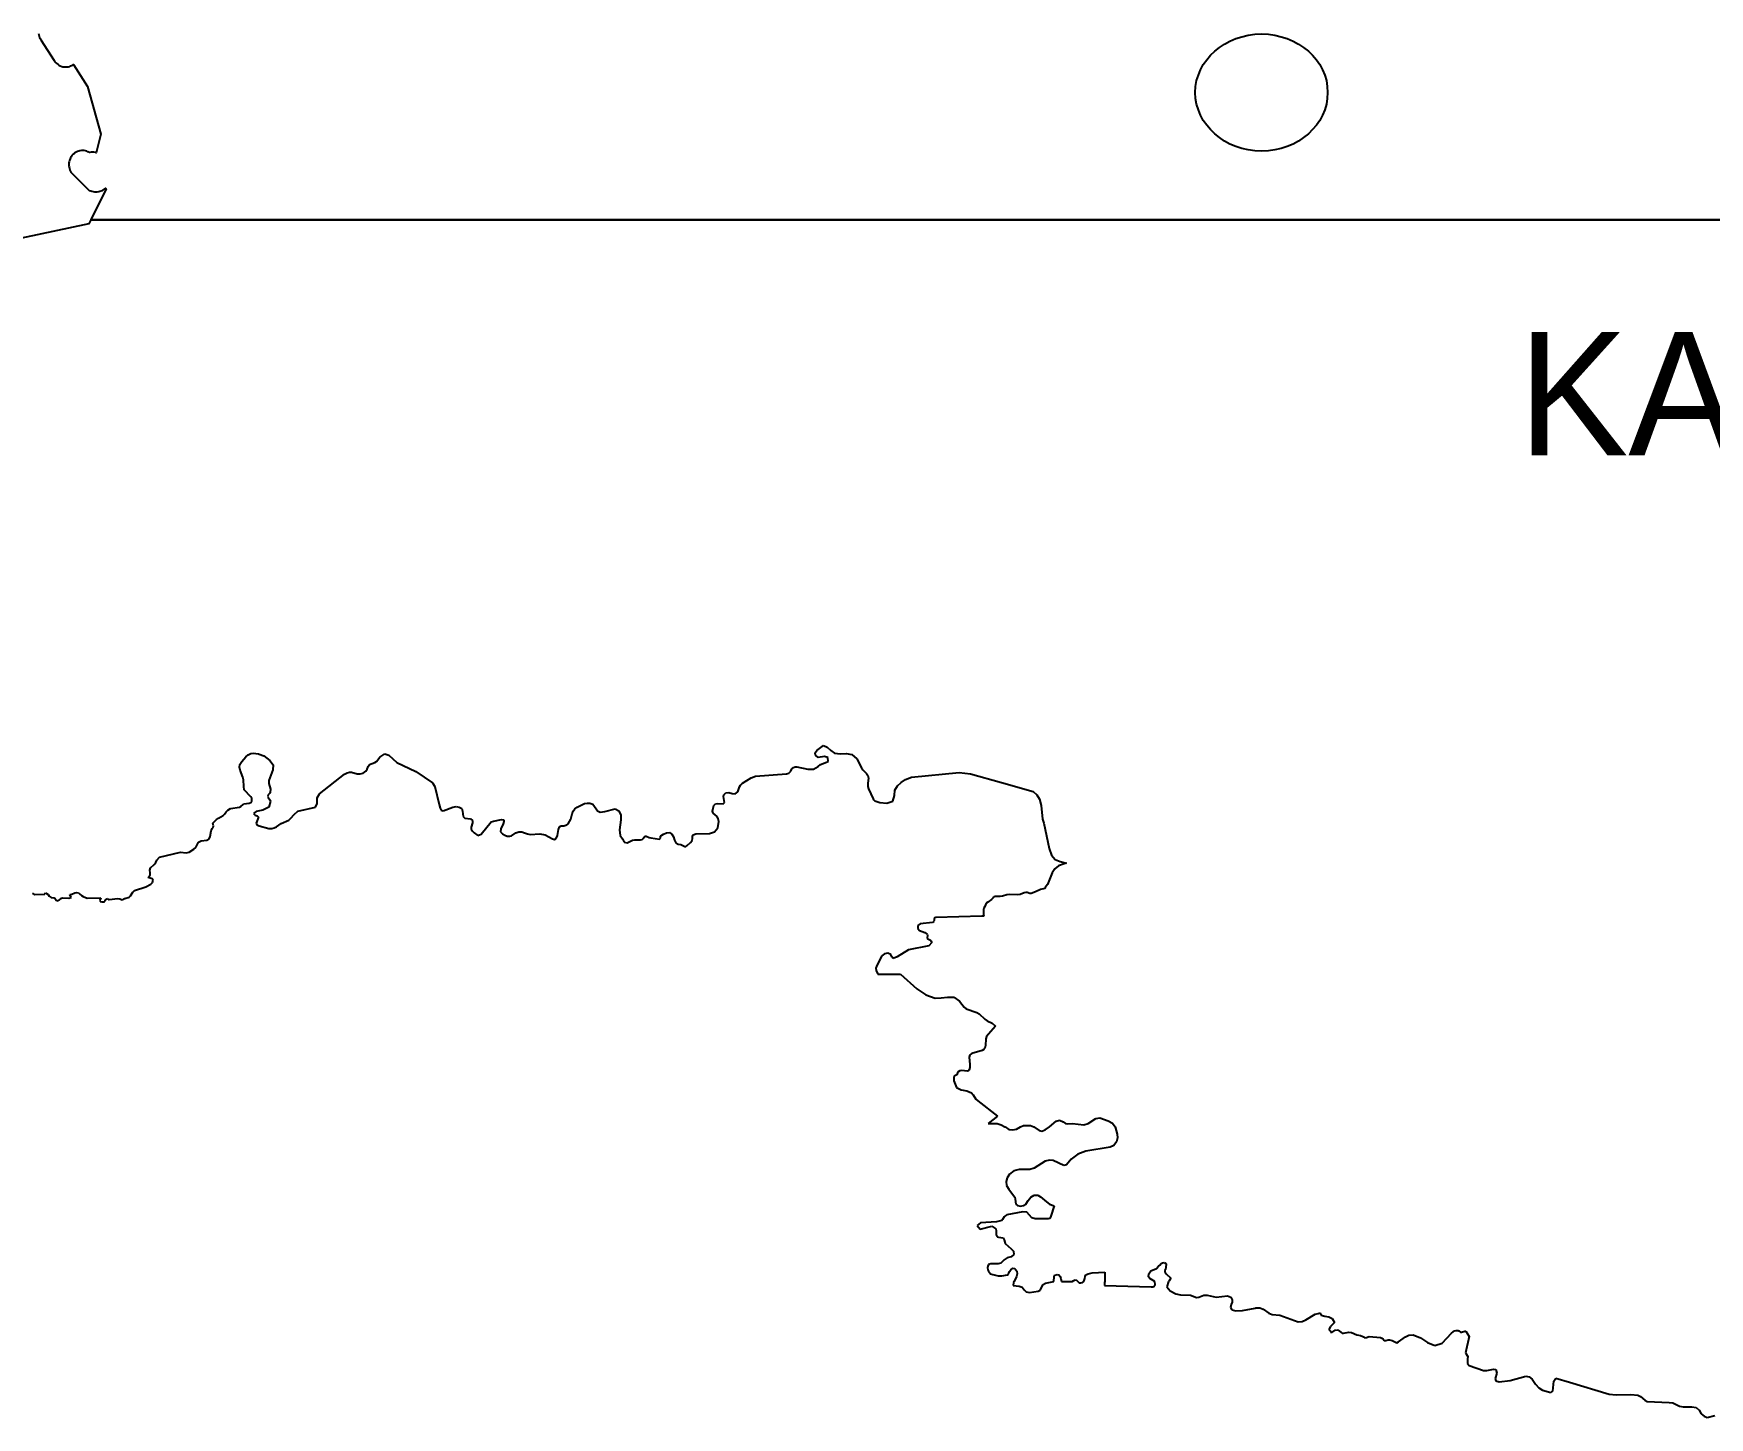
# Model space of a CAD drawing. Header units: metres. Extents: x 0 to 1325, y -1 to 773.
# Drawn here: x 856 to 910.3, y 161.2 to 206.1 of the extents above; entities that cross this region are included whole.
import ezdxf
from ezdxf.enums import TextEntityAlignment as Align

# ---------------------------------------------------------------- set-up
doc = ezdxf.new("R2010")
doc.units = ezdxf.units.M

msp = doc.modelspace()

# ---------------------------------------------------------------- linework, layer by layer
at = {"layer": 'CUT'}
for points in [[(856.13, 206.118), (856.14, 206.068), (856.15, 206.028), (856.16, 205.988), (856.18, 205.948), (856.2, 205.908), (856.63, 205.238), (856.66, 205.198), (856.69, 205.168), (856.72, 205.138), (856.76, 205.108), (856.79, 205.088), (856.83, 205.068), (856.88, 205.048), (856.92, 205.038), (856.96, 205.028), (857.01, 205.028), (857.05, 205.028), (857.1, 205.038), (857.14, 205.048), (857.18, 205.068), (857.22, 205.078), (857.26, 205.108), (857.72, 204.398), (858.15, 202.848), (858, 202.248), (857.97, 202.258), (857.92, 202.268), (857.88, 202.268), (857.83, 202.268), (857.79, 202.258), (857.78, 202.258), (857.73, 202.278), (857.69, 202.298), (857.65, 202.308), (857.61, 202.318), (857.56, 202.318), (857.52, 202.318), (857.47, 202.308), (857.43, 202.298), (857.39, 202.288), (857.35, 202.268), (857.31, 202.248), (857.28, 202.218), (857.24, 202.188), (857.21, 202.158), (857.19, 202.118), (857.16, 202.088), (857.15, 202.048), (857.13, 201.998), (857.12, 201.958), (857.11, 201.918), (857.11, 201.868), (857.11, 201.828), (857.12, 201.788), (857.13, 201.738), (857.14, 201.698), (857.16, 201.658), (857.18, 201.618), (857.21, 201.588), (857.24, 201.558), (857.67, 201.118), (857.7, 201.088), (857.74, 201.058), (857.77, 201.028), (857.82, 201.018), (857.86, 200.998), (857.9, 200.988), (857.94, 200.978), (857.99, 200.978), (858.03, 200.978), (858.08, 200.988), (858.12, 200.998), (858.16, 201.018), (858.2, 201.028), (858.24, 201.058), (858.28, 201.078), (858.3, 201.098), (858.32, 201.078), (857.82, 200.068), (1041.74, 200.068)], [(1041.74, 200.068), (857.82, 200.068), (857.76, 199.948), (855.57, 199.478)]]:
    msp.add_lwpolyline(points, dxfattribs=at)
at = {"layer": 'SCORE'}
for points in [[(894.95, 205.948), (895.15, 206.008)], [(895.15, 206.008), (895.36, 206.058)], [(895.36, 206.058), (895.57, 206.088)], [(895.57, 206.088), (895.79, 206.098)], [(895.79, 206.098), (896.01, 206.088)], [(896.01, 206.088), (896.22, 206.058)], [(896.22, 206.058), (896.43, 206.008)], [(896.43, 206.008), (896.62, 205.948)], [(894.13, 205.408), (894.27, 205.538)], [(894.27, 205.538), (894.42, 205.658)], [(894.42, 205.658), (894.59, 205.768)], [(894.59, 205.768), (894.76, 205.868)], [(894.76, 205.868), (894.95, 205.948)], [(896.62, 205.948), (896.81, 205.868)], [(896.81, 205.868), (896.99, 205.768)], [(896.99, 205.768), (897.15, 205.658)], [(897.15, 205.658), (897.31, 205.538)], [(897.31, 205.538), (897.44, 205.408)], [(893.74, 204.768), (893.81, 204.938)], [(893.81, 204.938), (893.9, 205.108)], [(893.9, 205.108), (894.01, 205.258)], [(894.01, 205.258), (894.13, 205.408)], [(897.44, 205.408), (897.57, 205.258)], [(897.57, 205.258), (897.68, 205.108)], [(897.68, 205.108), (897.77, 204.938)], [(897.77, 204.938), (897.84, 204.768)], [(893.64, 204.198), (893.65, 204.398)], [(893.65, 204.398), (893.68, 204.588)], [(893.68, 204.588), (893.74, 204.768)], [(897.84, 204.768), (897.89, 204.588)], [(897.89, 204.588), (897.92, 204.398)], [(897.92, 204.398), (897.93, 204.198)], [(893.65, 204.008), (893.64, 204.198)], [(893.68, 203.818), (893.65, 204.008)], [(893.74, 203.638), (893.68, 203.818)], [(897.89, 203.818), (897.84, 203.638)], [(897.92, 204.008), (897.89, 203.818)], [(897.93, 204.198), (897.92, 204.008)], [(893.81, 203.468), (893.74, 203.638)], [(893.9, 203.298), (893.81, 203.468)], [(894.01, 203.138), (893.9, 203.298)], [(897.68, 203.298), (897.57, 203.138)], [(897.77, 203.468), (897.68, 203.298)], [(897.84, 203.638), (897.77, 203.468)], [(894.13, 202.998), (894.01, 203.138)], [(894.27, 202.858), (894.13, 202.998)], [(894.42, 202.738), (894.27, 202.858)], [(894.59, 202.628), (894.42, 202.738)], [(897.15, 202.738), (896.99, 202.628)], [(897.31, 202.858), (897.15, 202.738)], [(897.44, 202.998), (897.31, 202.858)], [(897.57, 203.138), (897.44, 202.998)], [(894.76, 202.528), (894.59, 202.628)], [(894.95, 202.448), (894.76, 202.528)], [(895.15, 202.388), (894.95, 202.448)], [(895.36, 202.338), (895.15, 202.388)], [(895.57, 202.308), (895.36, 202.338)], [(895.79, 202.298), (895.57, 202.308)], [(896.01, 202.308), (895.79, 202.298)], [(896.22, 202.338), (896.01, 202.308)], [(896.43, 202.388), (896.22, 202.338)], [(896.62, 202.448), (896.43, 202.388)], [(896.81, 202.528), (896.62, 202.448)], [(896.99, 202.628), (896.81, 202.528)], [(862.72, 182.518), (862.85, 182.668)], [(862.85, 182.668), (862.93, 182.728)], [(862.93, 182.728), (863.01, 182.778)], [(863.01, 182.778), (863.09, 182.788)], [(863.09, 182.788), (863.26, 182.758)], [(863.26, 182.758), (863.28, 182.748)], [(863.28, 182.748), (863.43, 182.698)], [(863.43, 182.698), (863.63, 182.548)], [(867.09, 182.518), (867.2, 182.658)], [(867.2, 182.658), (867.36, 182.758)], [(867.36, 182.758), (867.49, 182.718)], [(867.49, 182.718), (867.75, 182.478)], [(881.31, 182.798), (881.37, 182.868)], [(881.32, 182.718), (881.31, 182.798)], [(881.41, 182.648), (881.32, 182.718)], [(881.37, 182.868), (881.58, 183.028)], [(881.62, 182.678), (881.41, 182.648)], [(881.58, 183.028), (881.7, 182.978)], [(881.72, 182.638), (881.62, 182.678)], [(881.7, 182.978), (881.82, 182.868)], [(881.73, 182.518), (881.72, 182.638)], [(881.82, 182.868), (881.94, 182.788)], [(881.94, 182.788), (882.13, 182.758)], [(882.13, 182.758), (882.32, 182.768)], [(882.32, 182.768), (882.5, 182.738)], [(882.5, 182.738), (882.66, 182.598)], [(862.65, 182.328), (862.66, 182.418)], [(862.67, 182.228), (862.65, 182.328)], [(862.66, 182.418), (862.72, 182.518)], [(862.75, 182.008), (862.67, 182.228)], [(863.73, 182.248), (863.6, 181.898)], [(863.63, 182.548), (863.74, 182.408)], [(863.74, 182.408), (863.73, 182.248)], [(865.24, 181.468), (866.05, 182.108)], [(866.05, 182.108), (866.14, 182.148)], [(866.14, 182.148), (866.21, 182.168)], [(866.21, 182.168), (866.28, 182.168)], [(866.28, 182.168), (866.46, 182.118)], [(866.46, 182.118), (866.56, 182.118)], [(866.56, 182.118), (866.65, 182.138)], [(866.65, 182.138), (866.74, 182.198)], [(866.74, 182.198), (866.79, 182.268)], [(866.79, 182.268), (866.82, 182.348)], [(866.82, 182.348), (866.86, 182.418)], [(866.86, 182.418), (867.03, 182.478)], [(867.03, 182.478), (867.09, 182.518)], [(867.75, 182.478), (868.36, 182.188)], [(868.36, 182.188), (868.9, 181.818)], [(879.38, 182.038), (880.38, 182.118)], [(880.38, 182.118), (880.46, 182.138)], [(880.46, 182.138), (880.52, 182.198)], [(880.52, 182.198), (880.56, 182.278)], [(880.56, 182.278), (880.61, 182.318)], [(880.61, 182.318), (880.66, 182.338)], [(880.66, 182.338), (880.72, 182.338)], [(880.72, 182.338), (881.08, 182.268)], [(881.08, 182.268), (881.26, 182.268)], [(881.26, 182.268), (881.41, 182.348)], [(881.41, 182.348), (881.49, 182.418)], [(881.49, 182.418), (881.68, 182.488)], [(881.68, 182.488), (881.73, 182.518)], [(882.66, 182.598), (882.82, 182.308)], [(882.82, 182.308), (882.86, 182.248)], [(882.86, 182.248), (882.98, 182.128)], [(882.98, 182.128), (883.02, 182.058)], [(884.44, 182.008), (885.98, 182.158)], [(885.98, 182.158), (886.35, 182.118)], [(886.35, 182.118), (887.36, 181.828)], [(862.77, 181.918), (862.75, 182.008)], [(862.78, 181.698), (862.77, 181.918)], [(862.8, 181.598), (862.78, 181.698)], [(863.01, 181.368), (862.8, 181.598)], [(863.6, 181.898), (863.6, 181.798)], [(863.6, 181.798), (863.65, 181.618)], [(863.65, 181.618), (863.64, 181.518)], [(868.9, 181.818), (868.98, 181.698)], [(868.98, 181.698), (869.12, 181.118)], [(878.8, 181.528), (878.86, 181.688)], [(878.86, 181.688), (878.89, 181.748)], [(878.89, 181.748), (878.96, 181.808)], [(878.96, 181.808), (879.24, 181.988)], [(879.24, 181.988), (879.38, 182.038)], [(883.02, 182.058), (883.04, 181.978)], [(883.04, 181.978), (883.02, 181.808)], [(883.02, 181.808), (883.02, 181.708)], [(883.02, 181.708), (883.04, 181.628)], [(883.04, 181.628), (883.19, 181.308)], [(883.89, 181.408), (883.9, 181.588)], [(883.9, 181.588), (883.98, 181.728)], [(883.98, 181.728), (884.1, 181.838)], [(884.1, 181.838), (884.24, 181.928)], [(884.24, 181.928), (884.44, 182.008)], [(887.36, 181.828), (888.38, 181.538)], [(888.38, 181.538), (888.5, 181.438)], [(862.27, 180.938), (862.35, 180.988)], [(862.35, 180.988), (862.65, 181.038)], [(862.65, 181.038), (862.69, 181.058)], [(862.69, 181.058), (862.76, 181.118)], [(862.76, 181.118), (862.79, 181.138)], [(862.79, 181.138), (862.96, 181.168)], [(862.96, 181.168), (863.01, 181.188)], [(863.04, 181.328), (863.01, 181.368)], [(863.01, 181.188), (863.04, 181.228)], [(863.05, 181.278), (863.04, 181.328)], [(863.04, 181.228), (863.05, 181.278)], [(863.6, 181.028), (863.4, 180.938)], [(863.57, 181.428), (863.56, 181.388)], [(863.56, 181.388), (863.57, 181.348)], [(863.63, 181.488), (863.57, 181.428)], [(863.57, 181.348), (863.63, 181.268)], [(863.65, 181.228), (863.6, 181.028)], [(863.64, 181.518), (863.63, 181.488)], [(863.63, 181.268), (863.65, 181.228)], [(864.54, 180.908), (865.11, 181.038)], [(865.11, 181.038), (865.16, 181.148)], [(865.16, 181.338), (865.24, 181.468)], [(865.16, 181.148), (865.16, 181.338)], [(869.12, 181.118), (869.15, 180.998)], [(869.15, 180.998), (869.19, 180.938)], [(869.25, 180.918), (869.56, 181.038)], [(869.56, 181.038), (869.67, 181.058)], [(869.67, 181.058), (869.77, 181.038)], [(869.77, 181.038), (869.85, 180.988)], [(869.85, 180.988), (869.88, 180.908)], [(873.52, 180.978), (873.59, 181.028)], [(873.59, 181.028), (873.83, 181.148)], [(873.83, 181.148), (873.92, 181.168)], [(873.92, 181.168), (874.01, 181.168)], [(874.01, 181.168), (874.1, 181.128)], [(874.1, 181.128), (874.16, 181.058)], [(874.16, 181.058), (874.21, 180.978)], [(877.98, 180.908), (878, 180.998)], [(878, 180.998), (878.03, 181.088)], [(878.03, 181.088), (878.08, 181.138)], [(878.08, 181.138), (878.15, 181.148)], [(878.15, 181.148), (878.33, 181.138)], [(878.33, 181.138), (878.37, 181.188)], [(878.34, 181.378), (878.35, 181.438)], [(878.37, 181.188), (878.34, 181.378)], [(878.35, 181.438), (878.42, 181.498)], [(878.42, 181.498), (878.51, 181.508)], [(878.51, 181.508), (878.62, 181.478)], [(878.62, 181.478), (878.72, 181.468)], [(878.72, 181.468), (878.8, 181.528)], [(883.19, 181.308), (883.22, 181.268)], [(883.22, 181.268), (883.25, 181.238)], [(883.25, 181.238), (883.41, 181.188)], [(883.41, 181.188), (883.64, 181.168)], [(883.64, 181.168), (883.83, 181.228)], [(883.83, 181.228), (883.89, 181.408)], [(888.5, 181.438), (888.59, 181.288)], [(888.59, 181.288), (888.64, 181.088)], [(888.64, 181.088), (888.69, 180.648)], [(861.78, 180.518), (861.9, 180.638)], [(861.8, 180.428), (861.78, 180.518)], [(861.9, 180.638), (861.96, 180.678)], [(861.96, 180.678), (862.11, 180.758)], [(862.11, 180.758), (862.16, 180.808)], [(862.16, 180.808), (862.21, 180.878)], [(862.21, 180.878), (862.27, 180.938)], [(863.19, 180.888), (863.1, 180.828)], [(863.1, 180.828), (863.15, 180.778)], [(863.15, 180.778), (863.22, 180.748)], [(863.26, 180.708), (863.18, 180.518)], [(863.18, 180.518), (863.21, 180.458)], [(863.4, 180.938), (863.19, 180.888)], [(863.21, 180.458), (863.28, 180.428)], [(863.22, 180.748), (863.26, 180.708)], [(863.85, 180.398), (864, 180.508)], [(864, 180.508), (864.24, 180.608)], [(864.24, 180.608), (864.31, 180.678)], [(864.31, 180.678), (864.42, 180.798)], [(864.42, 180.798), (864.54, 180.908)], [(869.19, 180.938), (869.25, 180.918)], [(869.88, 180.908), (869.9, 180.728)], [(869.9, 180.728), (869.95, 180.678)], [(869.95, 180.678), (870.14, 180.658)], [(870.14, 180.658), (870.2, 180.598)], [(870.2, 180.528), (870.16, 180.388)], [(870.2, 180.598), (870.2, 180.528)], [(870.48, 180.158), (870.81, 180.558)], [(870.81, 180.558), (870.88, 180.578)], [(870.88, 180.578), (871.14, 180.628)], [(871.2, 180.488), (871.12, 180.328)], [(871.14, 180.628), (871.22, 180.618)], [(871.22, 180.568), (871.2, 180.488)], [(871.22, 180.618), (871.22, 180.568)], [(873.16, 180.428), (873.23, 180.448)], [(873.23, 180.448), (873.3, 180.488)], [(873.3, 180.488), (873.35, 180.568)], [(873.35, 180.568), (873.39, 180.648)], [(873.39, 180.648), (873.43, 180.818)], [(873.43, 180.818), (873.47, 180.898)], [(873.47, 180.898), (873.52, 180.978)], [(874.21, 180.978), (874.25, 180.918)], [(874.25, 180.918), (874.34, 180.868)], [(874.34, 180.868), (874.49, 180.888)], [(874.49, 180.888), (874.83, 180.978)], [(874.83, 180.978), (874.95, 180.918)], [(874.95, 180.918), (875.01, 180.778)], [(875.01, 180.618), (874.97, 180.298)], [(875.01, 180.778), (875.01, 180.618)], [(878.01, 180.838), (877.98, 180.908)], [(878.07, 180.788), (878.01, 180.838)], [(878.13, 180.728), (878.07, 180.788)], [(878.17, 180.658), (878.13, 180.728)], [(878.16, 180.368), (878.19, 180.568)], [(878.19, 180.568), (878.17, 180.658)], [(888.69, 180.648), (888.73, 180.518)], [(888.73, 180.518), (888.9, 179.698)], [(861.31, 179.898), (861.4, 179.938)], [(861.4, 179.938), (861.59, 179.968)], [(861.59, 179.968), (861.66, 180.008)], [(861.66, 180.008), (861.69, 180.078)], [(861.69, 180.078), (861.73, 180.268)], [(861.73, 180.268), (861.76, 180.338)], [(861.76, 180.338), (861.79, 180.378)], [(861.79, 180.378), (861.8, 180.428)], [(863.28, 180.428), (863.6, 180.338)], [(863.6, 180.338), (863.69, 180.338)], [(863.69, 180.338), (863.77, 180.368)], [(863.77, 180.368), (863.85, 180.398)], [(870.16, 180.388), (870.16, 180.318)], [(870.16, 180.318), (870.2, 180.258)], [(870.2, 180.258), (870.25, 180.198)], [(870.25, 180.198), (870.37, 180.118)], [(870.37, 180.118), (870.48, 180.158)], [(871.12, 180.328), (871.11, 180.238)], [(871.11, 180.238), (871.17, 180.168)], [(871.17, 180.168), (871.25, 180.128)], [(871.25, 180.128), (871.32, 180.098)], [(871.32, 180.098), (871.41, 180.088)], [(871.41, 180.088), (871.47, 180.108)], [(871.47, 180.108), (871.61, 180.198)], [(871.61, 180.198), (871.7, 180.228)], [(871.7, 180.228), (871.8, 180.228)], [(871.8, 180.228), (871.89, 180.198)], [(871.89, 180.198), (871.98, 180.168)], [(871.98, 180.168), (872.07, 180.148)], [(872.07, 180.148), (872.38, 180.168)], [(872.38, 180.168), (872.56, 180.138)], [(872.56, 180.138), (872.8, 180.008)], [(872.8, 180.008), (872.86, 179.988)], [(872.86, 179.988), (872.91, 180.018)], [(872.91, 180.018), (872.96, 180.118)], [(872.96, 180.118), (872.99, 180.308)], [(872.99, 180.308), (873.02, 180.398)], [(873.02, 180.398), (873.08, 180.428)], [(873.08, 180.428), (873.16, 180.428)], [(874.97, 180.298), (874.99, 180.118)], [(874.99, 180.118), (875.06, 180.008)], [(875.06, 180.008), (875.12, 179.898)], [(875.22, 179.878), (875.39, 179.958)], [(875.39, 179.958), (875.45, 179.978)], [(875.45, 179.978), (875.65, 179.978)], [(875.65, 179.978), (875.7, 179.988)], [(875.7, 179.988), (875.73, 180.018)], [(875.73, 180.018), (875.79, 180.088)], [(875.79, 180.088), (875.83, 180.098)], [(875.83, 180.098), (875.93, 180.048)], [(875.93, 180.048), (875.98, 180.038)], [(875.98, 180.038), (876.26, 179.998)], [(876.26, 179.998), (876.28, 180.008)], [(876.28, 180.008), (876.3, 180.028)], [(876.3, 180.088), (876.31, 180.108)], [(876.3, 180.058), (876.3, 180.088)], [(876.3, 180.028), (876.3, 180.058)], [(876.31, 180.108), (876.39, 180.158)], [(876.39, 180.158), (876.49, 180.198)], [(876.49, 180.198), (876.59, 180.208)], [(876.59, 180.208), (876.67, 180.158)], [(876.67, 180.158), (876.72, 180.068)], [(876.72, 180.068), (876.75, 179.968)], [(876.75, 179.968), (876.8, 179.878)], [(877.27, 179.888), (877.32, 179.948)], [(877.32, 179.948), (877.33, 180.018)], [(877.33, 180.018), (877.34, 180.078)], [(877.34, 180.078), (877.36, 180.138)], [(877.36, 180.138), (877.44, 180.168)], [(877.44, 180.168), (877.89, 180.178)], [(877.89, 180.178), (878.05, 180.238)], [(878.05, 180.238), (878.16, 180.368)], [(859.96, 179.318), (860.05, 179.408)], [(860.05, 179.408), (860.73, 179.578)], [(860.73, 179.578), (860.92, 179.548)], [(860.92, 179.548), (861.01, 179.578)], [(861.01, 179.578), (861.16, 179.668)], [(861.16, 179.668), (861.23, 179.728)], [(861.23, 179.728), (861.31, 179.898)], [(875.12, 179.898), (875.22, 179.878)], [(876.8, 179.878), (876.87, 179.838)], [(876.87, 179.838), (876.96, 179.818)], [(876.96, 179.818), (877.11, 179.748)], [(877.11, 179.748), (877.16, 179.788)], [(877.16, 179.788), (877.27, 179.888)], [(888.9, 179.698), (888.98, 179.478)], [(888.98, 179.478), (889.1, 179.338)], [(859.68, 178.758), (859.75, 178.828)], [(859.74, 178.988), (859.76, 179.068)], [(859.75, 178.908), (859.74, 178.988)], [(859.75, 178.828), (859.75, 178.908)], [(859.76, 179.068), (859.88, 179.178)], [(859.88, 179.178), (859.93, 179.238)], [(859.93, 179.238), (859.96, 179.318)], [(889, 178.908), (888.85, 178.528)], [(889.09, 179.038), (889, 178.908)], [(889.2, 179.128), (889.09, 179.038)], [(889.1, 179.338), (889.26, 179.268)], [(889.39, 179.198), (889.2, 179.128)], [(889.26, 179.268), (889.46, 179.218)], [(889.46, 179.218), (889.39, 179.198)], [(859.11, 178.158), (859.19, 178.278)], [(859.19, 178.278), (859.24, 178.328)], [(859.24, 178.328), (859.61, 178.448)], [(859.61, 178.448), (859.77, 178.538)], [(859.81, 178.708), (859.68, 178.758)], [(859.77, 178.538), (859.82, 178.588)], [(859.84, 178.668), (859.81, 178.708)], [(859.82, 178.588), (859.84, 178.668)], [(888.46, 178.288), (888.32, 178.238)], [(888.62, 178.368), (888.46, 178.288)], [(888.76, 178.398), (888.62, 178.368)], [(888.77, 178.428), (888.76, 178.398)], [(888.85, 178.528), (888.77, 178.428)], [(855.93, 178.248), (856.01, 178.198)], [(856.01, 178.198), (856.33, 178.218)], [(856.33, 178.218), (856.35, 178.258)], [(856.35, 178.258), (856.39, 178.238)], [(856.39, 178.238), (856.44, 178.198)], [(856.44, 178.198), (856.47, 178.148)], [(856.47, 178.148), (856.5, 178.128)], [(856.5, 178.128), (856.54, 178.108)], [(856.54, 178.108), (856.63, 178.098)], [(856.63, 178.098), (856.66, 178.088)], [(856.66, 178.088), (856.68, 178.048)], [(856.68, 178.048), (856.7, 178.018)], [(856.7, 178.018), (856.76, 177.998)], [(856.76, 177.998), (856.8, 178.018)], [(856.8, 178.018), (856.87, 178.088)], [(856.87, 178.088), (856.91, 178.098)], [(856.91, 178.098), (857.11, 178.088)], [(857.11, 178.088), (857.19, 178.108)], [(857.14, 178.198), (857.21, 178.208)], [(857.19, 178.108), (857.14, 178.198)], [(857.21, 178.208), (857.31, 178.258)], [(857.31, 178.258), (857.36, 178.268)], [(857.36, 178.268), (857.42, 178.258)], [(857.42, 178.258), (857.47, 178.218)], [(857.47, 178.218), (857.52, 178.168)], [(857.52, 178.168), (857.57, 178.138)], [(857.57, 178.138), (857.71, 178.088)], [(857.71, 178.088), (858.15, 178.098)], [(858.15, 178.098), (858.12, 178.018)], [(858.12, 178.018), (858.13, 177.978)], [(858.13, 177.978), (858.18, 177.968)], [(858.18, 177.968), (858.24, 177.968)], [(858.24, 177.968), (858.27, 177.978)], [(858.27, 177.978), (858.29, 177.998)], [(858.29, 177.998), (858.3, 178.028)], [(858.3, 178.028), (858.32, 178.048)], [(858.32, 178.048), (858.36, 178.068)], [(858.36, 178.068), (858.38, 178.058)], [(858.38, 178.058), (858.4, 178.038)], [(858.4, 178.038), (858.42, 178.038)], [(858.42, 178.038), (858.7, 178.068)], [(858.7, 178.068), (858.76, 178.058)], [(858.76, 178.058), (858.84, 178.028)], [(858.84, 178.028), (858.92, 178.068)], [(858.92, 178.068), (858.93, 178.068)], [(858.93, 178.068), (859.07, 178.118)], [(859.07, 178.118), (859.11, 178.158)], [(886.78, 177.758), (886.77, 177.718)], [(886.81, 177.818), (886.78, 177.758)], [(886.86, 177.918), (886.81, 177.818)], [(886.91, 177.958), (886.86, 177.918)], [(887.03, 178.038), (886.91, 177.958)], [(887.05, 178.058), (887.03, 178.038)], [(887.07, 178.078), (887.05, 178.058)], [(887.08, 178.098), (887.07, 178.078)], [(887.1, 178.108), (887.08, 178.098)], [(887.12, 178.128), (887.1, 178.108)], [(887.15, 178.138), (887.12, 178.128)], [(887.19, 178.138), (887.15, 178.138)], [(887.31, 178.138), (887.19, 178.138)], [(887.39, 178.148), (887.31, 178.138)], [(887.53, 178.188), (887.39, 178.148)], [(887.62, 178.198), (887.53, 178.188)], [(887.87, 178.188), (887.62, 178.198)], [(887.96, 178.198), (887.87, 178.188)], [(888.09, 178.258), (887.96, 178.198)], [(888.14, 178.268), (888.09, 178.258)], [(888.19, 178.268), (888.14, 178.268)], [(888.27, 178.238), (888.19, 178.268)], [(888.32, 178.238), (888.27, 178.238)], [(884.72, 177.248), (884.64, 177.198)], [(884.64, 177.198), (884.64, 177.098)], [(885.12, 177.298), (884.72, 177.248)], [(885.16, 177.328), (885.12, 177.298)], [(885.17, 177.368), (885.16, 177.328)], [(885.19, 177.448), (885.17, 177.418)], [(885.17, 177.418), (885.17, 177.368)], [(885.23, 177.458), (885.19, 177.448)], [(886.72, 177.498), (885.23, 177.458)], [(886.78, 177.498), (886.72, 177.498)], [(886.77, 177.718), (886.77, 177.558)], [(886.77, 177.558), (886.78, 177.498)], [(884.64, 177.098), (884.7, 177.038)], [(884.7, 177.038), (884.87, 176.968)], [(884.87, 176.968), (884.94, 176.918)], [(884.94, 176.918), (884.96, 176.878)], [(884.96, 176.878), (884.95, 176.798)], [(884.95, 176.798), (884.97, 176.768)], [(884.97, 176.768), (885.05, 176.718)], [(885.1, 176.648), (885, 176.538)], [(885.05, 176.718), (885.08, 176.688)], [(885.08, 176.688), (885.1, 176.648)], [(883.48, 176.218), (883.31, 175.898)], [(883.56, 176.278), (883.48, 176.218)], [(883.67, 176.298), (883.56, 176.278)], [(883.77, 176.258), (883.67, 176.298)], [(883.8, 176.178), (883.77, 176.258)], [(883.84, 176.128), (883.8, 176.178)], [(883.97, 176.178), (883.84, 176.128)], [(884.34, 176.408), (883.97, 176.178)], [(885, 176.538), (884.34, 176.408)], [(883.31, 175.898), (883.28, 175.818)], [(883.28, 175.818), (883.29, 175.738)], [(883.29, 175.738), (883.35, 175.618)], [(883.35, 175.618), (883.44, 175.618)], [(883.44, 175.618), (884.08, 175.618)], [(884.08, 175.618), (884.61, 175.148)], [(884.61, 175.148), (884.9, 174.948)], [(884.9, 174.948), (885.2, 174.838)], [(885.2, 174.838), (885.4, 174.848)], [(885.4, 174.848), (885.61, 174.878)], [(885.61, 174.878), (885.81, 174.878)], [(885.81, 174.878), (885.99, 174.748)], [(885.99, 174.748), (886.14, 174.548)], [(886.14, 174.548), (886.21, 174.498)], [(886.21, 174.498), (886.56, 174.378)], [(886.56, 174.378), (886.63, 174.328)], [(886.63, 174.328), (886.82, 174.158)], [(886.82, 174.158), (886.89, 174.108)], [(886.89, 174.108), (887.05, 174.028)], [(887.16, 173.938), (886.93, 173.678)], [(887.05, 174.028), (887.16, 173.938)], [(886.85, 173.518), (886.84, 173.308)], [(886.87, 173.598), (886.85, 173.518)], [(886.93, 173.678), (886.87, 173.598)], [(886.33, 173.008), (886.31, 172.928)], [(886.31, 172.928), (886.33, 172.688)], [(886.39, 173.048), (886.33, 173.008)], [(886.73, 173.148), (886.39, 173.048)], [(886.78, 173.178), (886.73, 173.148)], [(886.81, 173.218), (886.78, 173.178)], [(886.84, 173.308), (886.81, 173.218)], [(885.82, 172.308), (885.81, 172.268)], [(885.86, 172.338), (885.82, 172.308)], [(885.91, 172.358), (885.86, 172.338)], [(885.92, 172.388), (885.91, 172.358)], [(885.93, 172.418), (885.92, 172.388)], [(885.95, 172.458), (885.93, 172.418)], [(886, 172.488), (885.95, 172.458)], [(886.06, 172.498), (886, 172.488)], [(886.25, 172.478), (886.06, 172.498)], [(886.29, 172.488), (886.25, 172.478)], [(886.31, 172.518), (886.29, 172.488)], [(886.33, 172.598), (886.31, 172.518)], [(886.33, 172.688), (886.33, 172.598)], [(885.81, 172.268), (885.81, 172.208)], [(885.81, 172.208), (885.81, 172.158)], [(885.81, 172.158), (885.9, 171.948)], [(885.9, 171.948), (886.05, 171.868)], [(886.05, 171.868), (886.23, 171.838)], [(886.23, 171.838), (886.38, 171.768)], [(886.38, 171.768), (886.44, 171.708)], [(886.44, 171.708), (886.52, 171.568)], [(886.52, 171.568), (886.59, 171.508)], [(886.59, 171.508), (887.23, 171.018)], [(887.23, 171.018), (886.92, 170.778)], [(886.92, 170.778), (887.21, 170.778)], [(887.21, 170.778), (887.34, 170.738)], [(887.34, 170.738), (887.46, 170.668)], [(887.46, 170.668), (887.47, 170.668)], [(887.47, 170.668), (887.59, 170.588)], [(887.84, 170.598), (887.97, 170.668)], [(887.97, 170.668), (888.07, 170.708)], [(888.07, 170.708), (888.19, 170.718)], [(888.19, 170.718), (888.3, 170.708)], [(888.3, 170.708), (888.4, 170.668)], [(888.4, 170.668), (888.58, 170.548)], [(888.77, 170.568), (888.91, 170.668)], [(888.91, 170.668), (889.13, 170.858)], [(889.13, 170.858), (889.24, 170.888)], [(889.24, 170.888), (889.36, 170.828)], [(889.36, 170.828), (889.43, 170.778)], [(889.43, 170.778), (889.5, 170.768)], [(889.5, 170.768), (889.66, 170.778)], [(889.66, 170.778), (890.03, 170.738)], [(890.03, 170.738), (890.17, 170.778)], [(890.17, 170.778), (890.41, 170.938)], [(890.41, 170.938), (890.54, 170.958)], [(890.54, 170.958), (890.82, 170.868)], [(890.82, 170.868), (890.96, 170.788)], [(890.96, 170.788), (891.04, 170.668)], [(891.04, 170.668), (891.11, 170.428)], [(887.59, 170.588), (887.71, 170.568)], [(887.71, 170.568), (887.84, 170.598)], [(888.58, 170.548), (888.66, 170.528)], [(888.66, 170.528), (888.77, 170.568)], [(891.09, 170.188), (891, 170.068)], [(891.12, 170.308), (891.09, 170.188)], [(891.11, 170.428), (891.12, 170.308)], [(888.91, 169.588), (888.77, 169.558)], [(889.03, 169.578), (888.91, 169.588)], [(889.38, 169.418), (889.03, 169.578)], [(889.61, 169.618), (889.46, 169.438)], [(889.83, 169.788), (889.61, 169.618)], [(890.09, 169.878), (889.83, 169.788)], [(890.88, 170.008), (890.09, 169.878)], [(891, 170.068), (890.88, 170.008)], [(887.61, 169.138), (887.54, 169.018)], [(887.76, 169.248), (887.61, 169.138)], [(887.93, 169.288), (887.76, 169.248)], [(888.28, 169.288), (887.93, 169.288)], [(888.41, 169.328), (888.28, 169.288)], [(888.77, 169.558), (888.41, 169.328)], [(889.46, 169.438), (889.38, 169.418)], [(887.54, 169.018), (887.51, 168.898)], [(887.51, 168.898), (887.52, 168.768)], [(887.52, 168.768), (887.59, 168.648)], [(887.59, 168.648), (887.75, 168.448)], [(887.75, 168.448), (887.79, 168.388)], [(887.79, 168.388), (887.8, 168.328)], [(887.8, 168.328), (887.82, 168.168)], [(887.82, 168.168), (887.88, 168.118)], [(887.88, 168.118), (887.97, 168.098)], [(887.97, 168.098), (888.07, 168.118)], [(888.07, 168.118), (888.14, 168.168)], [(888.14, 168.168), (888.22, 168.278)], [(888.22, 168.278), (888.31, 168.388)], [(888.31, 168.388), (888.42, 168.458)], [(888.42, 168.458), (888.53, 168.458)], [(888.53, 168.458), (888.62, 168.398)], [(888.62, 168.398), (888.81, 168.238)], [(888.81, 168.238), (888.91, 168.168)], [(888.91, 168.168), (889.06, 168.108)], [(889.06, 168.108), (888.96, 167.778)], [(886.67, 167.558), (886.57, 167.468)], [(886.57, 167.468), (886.66, 167.348)], [(886.66, 167.348), (887.04, 167.448)], [(887.19, 167.588), (886.67, 167.558)], [(887.04, 167.448), (887.17, 167.358)], [(887.37, 167.638), (887.19, 167.588)], [(887.39, 167.668), (887.37, 167.638)], [(887.44, 167.748), (887.39, 167.668)], [(887.46, 167.778), (887.44, 167.748)], [(887.53, 167.818), (887.46, 167.778)], [(888.05, 167.918), (887.53, 167.818)], [(888.18, 167.908), (888.05, 167.918)], [(888.34, 167.718), (888.18, 167.908)], [(888.45, 167.688), (888.34, 167.718)], [(888.87, 167.688), (888.45, 167.688)], [(888.92, 167.698), (888.87, 167.688)], [(888.96, 167.778), (888.92, 167.698)], [(887.17, 167.358), (887.18, 167.298)], [(887.18, 167.298), (887.18, 167.238)], [(887.18, 167.238), (887.18, 167.168)], [(887.18, 167.168), (887.21, 167.108)], [(887.21, 167.108), (887.26, 167.088)], [(887.26, 167.088), (887.41, 167.068)], [(887.41, 167.068), (887.44, 167.008)], [(887.44, 167.008), (887.48, 166.888)], [(887.48, 166.888), (887.57, 166.798)], [(887.44, 166.358), (887.36, 166.268)], [(887.54, 166.418), (887.44, 166.358)], [(887.67, 166.458), (887.54, 166.418)], [(887.57, 166.798), (887.67, 166.718)], [(887.67, 166.718), (887.75, 166.638)], [(887.76, 166.528), (887.67, 166.458)], [(887.75, 166.638), (887.76, 166.528)], [(886.91, 166.158), (886.9, 166.098)], [(886.9, 166.098), (886.91, 166.038)], [(886.93, 166.208), (886.91, 166.158)], [(886.91, 166.038), (886.93, 165.988)], [(887.01, 166.228), (886.93, 166.208)], [(886.93, 165.988), (887, 165.908)], [(887, 165.908), (887.08, 165.878)], [(887.25, 166.228), (887.01, 166.228)], [(887.08, 165.878), (887.25, 165.838)], [(887.33, 166.248), (887.25, 166.228)], [(887.25, 165.838), (887.37, 165.838)], [(887.36, 166.268), (887.33, 166.248)], [(887.37, 165.838), (887.55, 165.868)], [(887.55, 165.868), (887.57, 165.888)], [(887.57, 165.888), (887.59, 165.928)], [(887.59, 165.928), (887.61, 165.978)], [(887.61, 165.978), (887.66, 166.038)], [(887.66, 166.038), (887.72, 166.088)], [(887.72, 166.088), (887.79, 166.078)], [(887.84, 165.818), (887.77, 165.658)], [(887.79, 166.078), (887.85, 165.988)], [(887.86, 165.908), (887.84, 165.818)], [(887.85, 165.988), (887.86, 165.908)], [(889.05, 165.658), (889.06, 165.818)], [(889.06, 165.818), (889.09, 165.858)], [(889.09, 165.858), (889.16, 165.878)], [(889.16, 165.878), (889.22, 165.868)], [(889.22, 165.868), (889.26, 165.818)], [(889.26, 165.818), (889.28, 165.748)], [(890.06, 165.748), (890.07, 165.818)], [(890.07, 165.818), (890.09, 165.868)], [(890.09, 165.868), (890.17, 165.908)], [(890.17, 165.908), (890.3, 165.938)], [(890.3, 165.938), (890.71, 165.958)], [(890.71, 165.958), (890.71, 165.658)], [(892.12, 165.808), (892.13, 165.908)], [(892.17, 165.748), (892.12, 165.808)], [(892.13, 165.908), (892.2, 165.998)], [(892.2, 165.998), (892.38, 166.078)], [(892.38, 166.078), (892.45, 166.148)], [(892.45, 166.148), (892.49, 166.188)], [(892.49, 166.188), (892.53, 166.238)], [(892.53, 166.238), (892.58, 166.258)], [(892.58, 166.258), (892.63, 166.268)], [(892.63, 166.268), (892.69, 166.238)], [(892.67, 166.048), (892.65, 166.008)], [(892.65, 166.008), (892.65, 165.968)], [(892.65, 165.968), (892.7, 165.908)], [(892.7, 166.208), (892.67, 166.048)], [(892.69, 166.238), (892.7, 166.208)], [(892.7, 165.908), (892.85, 165.768)], [(892.85, 165.768), (892.79, 165.678)], [(887.75, 165.628), (887.73, 165.528)], [(887.73, 165.528), (887.93, 165.508)], [(887.77, 165.658), (887.75, 165.628)], [(887.93, 165.508), (888.03, 165.468)], [(888.03, 165.468), (888.09, 165.388)], [(888.09, 165.388), (888.16, 165.318)], [(888.16, 165.318), (888.26, 165.298)], [(888.26, 165.298), (888.55, 165.338)], [(888.55, 165.338), (888.61, 165.378)], [(888.61, 165.378), (888.71, 165.558)], [(888.71, 165.558), (888.78, 165.598)], [(888.78, 165.598), (889.05, 165.658)], [(889.28, 165.748), (889.3, 165.658)], [(889.3, 165.658), (889.65, 165.658)], [(889.65, 165.658), (889.7, 165.688)], [(889.7, 165.688), (889.75, 165.708)], [(889.75, 165.708), (889.79, 165.698)], [(889.79, 165.698), (889.87, 165.618)], [(889.87, 165.618), (889.93, 165.608)], [(889.93, 165.608), (889.98, 165.628)], [(889.98, 165.628), (890.03, 165.658)], [(890.03, 165.658), (890.06, 165.748)], [(890.71, 165.658), (890.7, 165.628)], [(890.7, 165.628), (890.7, 165.528)], [(890.7, 165.528), (892.21, 165.478)], [(892.33, 165.658), (892.17, 165.748)], [(892.21, 165.478), (892.29, 165.488)], [(892.29, 165.488), (892.34, 165.548)], [(892.34, 165.548), (892.33, 165.658)], [(892.77, 165.658), (892.72, 165.478)], [(892.72, 165.478), (892.83, 165.348)], [(892.79, 165.678), (892.77, 165.658)], [(892.83, 165.348), (893.01, 165.258)], [(893.01, 165.258), (893.16, 165.228)], [(893.16, 165.228), (893.48, 165.208)], [(893.48, 165.208), (893.68, 165.138)], [(893.68, 165.138), (893.75, 165.148)], [(893.75, 165.148), (893.92, 165.218)], [(893.92, 165.218), (894.02, 165.218)], [(894.02, 165.218), (894.32, 165.148)], [(894.32, 165.148), (894.69, 165.188)], [(894.69, 165.188), (894.79, 165.148)], [(894.8, 164.908), (894.78, 164.818)], [(894.78, 164.818), (894.83, 164.738)], [(894.79, 165.148), (894.84, 165.058)], [(894.84, 164.988), (894.8, 164.908)], [(894.83, 164.738), (894.95, 164.708)], [(894.84, 165.058), (894.84, 164.988)], [(894.95, 164.708), (895.17, 164.718)], [(895.17, 164.718), (895.58, 164.788)], [(895.58, 164.788), (895.6, 164.798)], [(895.6, 164.798), (895.73, 164.798)], [(895.73, 164.798), (895.84, 164.758)], [(895.84, 164.758), (896.03, 164.628)], [(896.03, 164.628), (896.13, 164.588)], [(896.13, 164.588), (896.38, 164.568)], [(896.38, 164.568), (896.98, 164.348)], [(896.98, 164.348), (897.11, 164.358)], [(897.11, 164.358), (897.22, 164.408)], [(897.22, 164.408), (897.53, 164.598)], [(897.53, 164.598), (897.63, 164.618)], [(897.63, 164.618), (897.68, 164.638)], [(897.68, 164.638), (897.72, 164.568)], [(897.72, 164.568), (897.84, 164.528)], [(897.84, 164.528), (897.97, 164.508)], [(897.97, 164.508), (898.08, 164.458)], [(898.03, 164.198), (897.98, 164.118)], [(898.15, 164.328), (898.03, 164.198)], [(898.08, 164.458), (898.15, 164.328)], [(897.98, 164.118), (897.98, 164.078)], [(897.98, 164.078), (898.01, 164.058)], [(898.01, 164.058), (898.04, 164.018)], [(898.04, 164.018), (898.07, 163.998)], [(898.07, 163.998), (898.14, 164.058)], [(898.14, 164.058), (898.18, 164.078)], [(898.18, 164.078), (898.23, 164.088)], [(898.23, 164.088), (898.27, 164.078)], [(898.27, 164.078), (898.31, 164.058)], [(898.31, 164.058), (898.37, 163.998)], [(898.37, 163.998), (898.4, 163.978)], [(898.4, 163.978), (898.45, 163.978)], [(898.45, 163.978), (898.62, 164.008)], [(898.62, 164.008), (898.71, 163.998)], [(898.71, 163.998), (898.88, 163.928)], [(898.88, 163.928), (899, 163.908)], [(899, 163.908), (899.07, 163.878)], [(899.07, 163.878), (899.09, 163.858)], [(899.09, 163.858), (899.14, 163.828)], [(899.14, 163.828), (899.19, 163.838)], [(899.19, 163.838), (899.28, 163.868)], [(899.28, 163.868), (899.65, 163.838)], [(899.65, 163.838), (899.69, 163.818)], [(899.69, 163.818), (899.73, 163.788)], [(899.73, 163.788), (899.76, 163.748)], [(899.76, 163.748), (899.77, 163.738)], [(899.77, 163.738), (899.82, 163.738)], [(899.82, 163.738), (899.9, 163.768)], [(899.9, 163.768), (899.94, 163.768)], [(899.94, 163.768), (900.03, 163.748)], [(900.03, 163.748), (900.18, 163.668)], [(900.18, 163.668), (900.23, 163.698)], [(900.23, 163.698), (900.46, 163.858)], [(900.46, 163.858), (900.57, 163.918)], [(900.57, 163.918), (900.71, 163.928)], [(900.71, 163.928), (900.94, 163.828)], [(900.94, 163.828), (901.17, 163.678)], [(901.17, 163.678), (901.41, 163.578)], [(901.41, 163.578), (901.65, 163.658)], [(901.65, 163.658), (901.95, 163.978)], [(901.95, 163.978), (902, 164.028)], [(902, 164.028), (902.05, 164.058)], [(902.05, 164.058), (902.1, 164.068)], [(902.1, 164.068), (902.17, 164.068)], [(902.17, 164.068), (902.19, 164.058)], [(902.19, 164.058), (902.24, 164.018)], [(902.24, 164.018), (902.27, 164.008)], [(902.27, 164.008), (902.38, 164.048)], [(902.38, 164.048), (902.41, 164.048)], [(902.52, 163.878), (902.4, 163.338)], [(902.41, 164.048), (902.52, 163.878)], [(902.4, 163.338), (902.48, 163.228)], [(902.48, 163.228), (902.47, 163.148)], [(902.47, 163.148), (902.47, 163.128)], [(902.47, 163.128), (902.47, 162.998)], [(902.47, 162.998), (902.52, 162.938)], [(902.52, 162.938), (902.99, 162.768)], [(902.99, 162.768), (903.1, 162.768)], [(903.1, 162.768), (903.31, 162.818)], [(903.31, 162.818), (903.39, 162.798)], [(903.42, 162.688), (903.37, 162.508)], [(903.37, 162.508), (903.39, 162.438)], [(903.39, 162.798), (903.42, 162.688)], [(903.85, 162.448), (904.36, 162.588)], [(904.36, 162.588), (904.47, 162.568)], [(904.47, 162.568), (904.57, 162.488)], [(905.27, 162.428), (905.33, 162.518)], [(905.33, 162.518), (905.78, 162.388)], [(903.39, 162.438), (903.49, 162.408)], [(903.49, 162.408), (903.85, 162.448)], [(904.57, 162.488), (904.67, 162.328)], [(904.67, 162.328), (904.78, 162.208)], [(904.78, 162.208), (904.9, 162.138)], [(904.9, 162.138), (905.17, 162.058)], [(905.17, 162.058), (905.24, 162.098)], [(905.24, 162.098), (905.27, 162.428)], [(905.78, 162.388), (907.06, 162.008)], [(907.06, 162.008), (907.29, 161.978)], [(907.29, 161.978), (907.76, 161.998)], [(907.76, 161.998), (907.99, 161.968)], [(907.99, 161.968), (908.08, 161.928)], [(908.08, 161.928), (908.22, 161.808)], [(908.22, 161.808), (908.29, 161.768)], [(908.29, 161.768), (909.01, 161.738)], [(909.01, 161.738), (909.13, 161.718)], [(909.13, 161.718), (909.34, 161.618)], [(909.34, 161.618), (909.46, 161.598)], [(909.46, 161.598), (909.74, 161.598)], [(909.74, 161.598), (909.88, 161.568)], [(909.88, 161.568), (909.98, 161.488)], [(909.98, 161.488), (910.05, 161.368)], [(910.05, 161.368), (910.14, 161.288)], [(910.14, 161.288), (910.24, 161.248)], [(910.24, 161.248), (910.49, 161.308)]]:
    msp.add_lwpolyline(points, dxfattribs=at)

# ---------------------------------------------------------------- texts
at = {"layer": 'ENGRAVE'}
msp.add_text('KAZAKHSTAN', height=4, dxfattribs=at).set_placement((921.948, 192.442), align=Align.CENTER)

doc.saveas('drawing.dxf')
